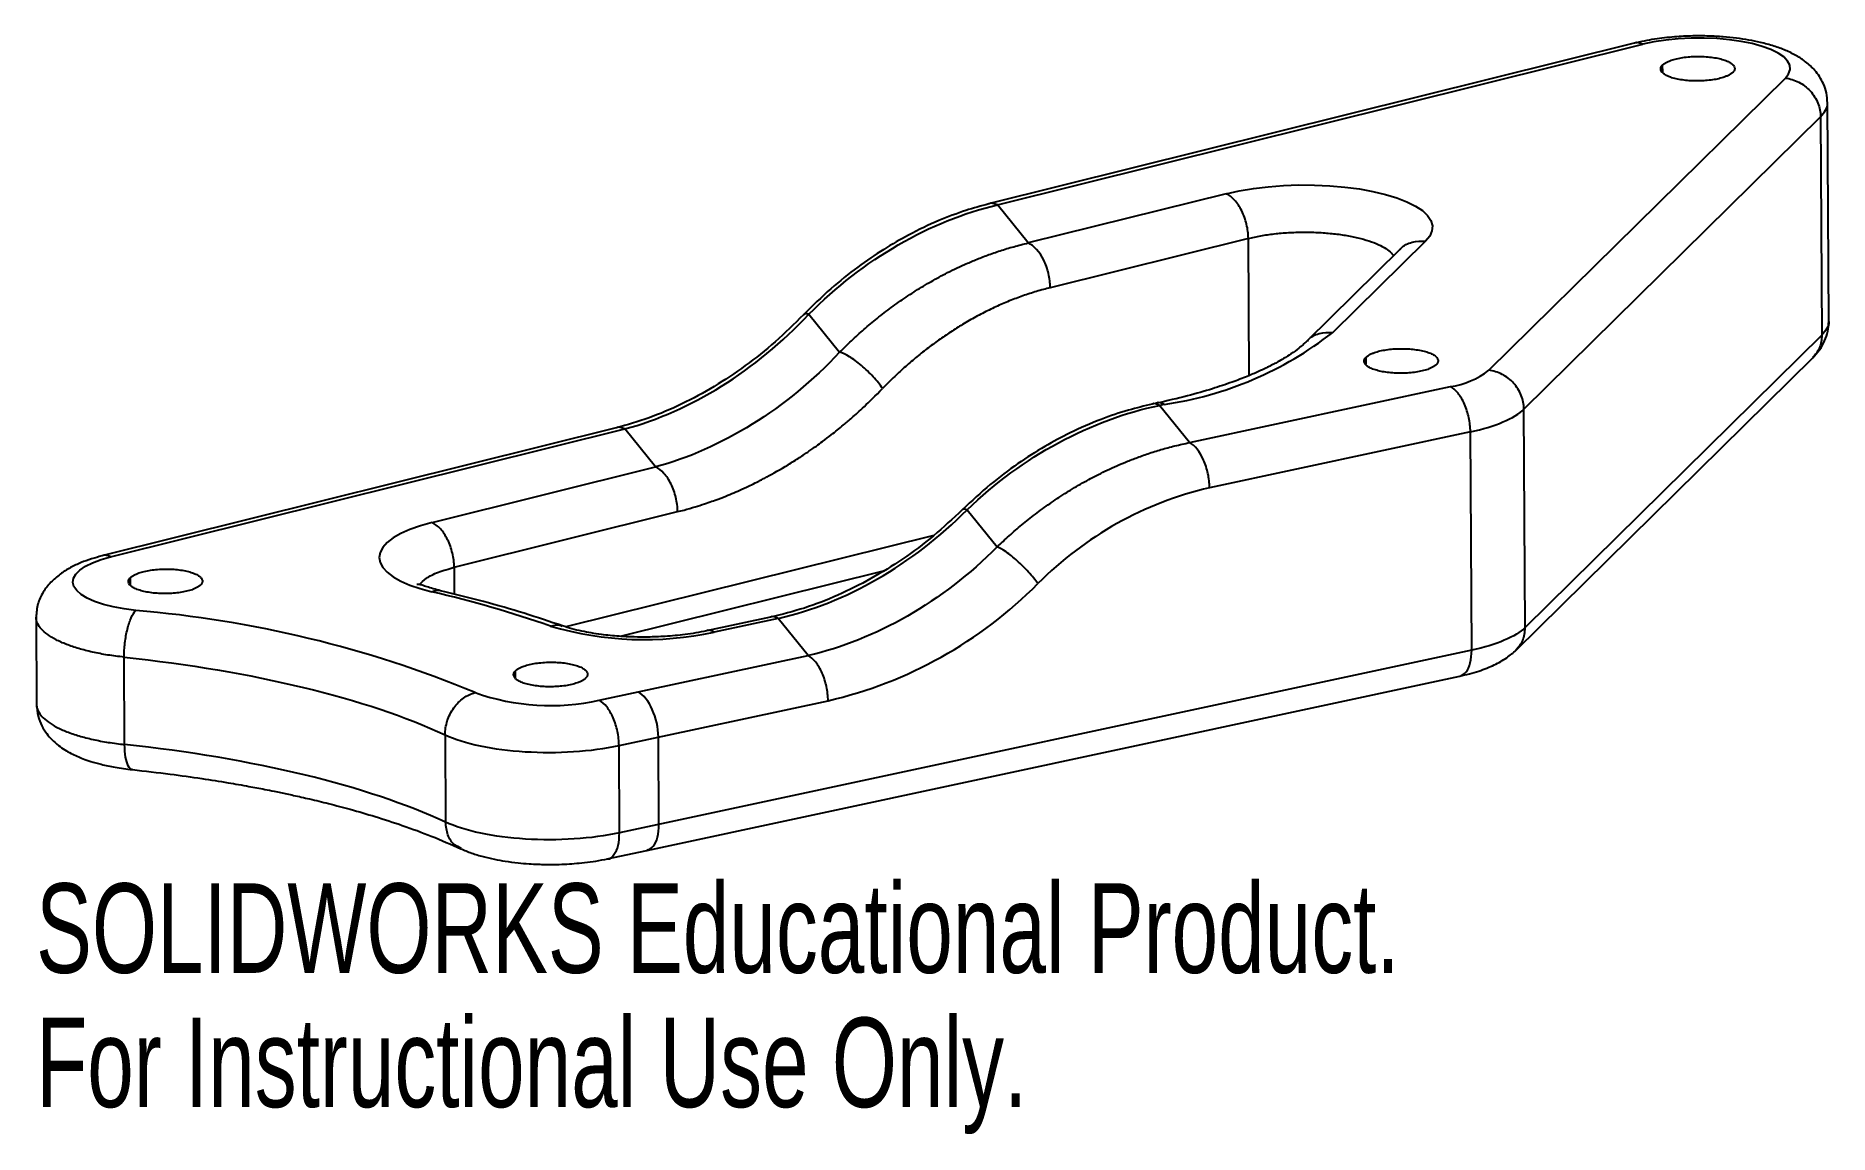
# Model space of a CAD drawing. Header units: metres. Extents: x 0.1642 to 0.2611, y -0.2647 to -0.2054.
import ezdxf

# ---------------------------------------------------------------- set-up
doc = ezdxf.new("R2010")
doc.units = ezdxf.units.M
doc.styles.add('SLDTEXTSTYLE0', font='TXT', dxfattribs={"width": 0.7})

msp = doc.modelspace()

# ---------------------------------------------------------------- linework, layer by layer
at = {"color": 7, "linetype": 'Continuous', "lineweight": 25}
for p, q in [((0.2505466933, -0.2057494541), (0.215666803, -0.2144268639)), ((0.2161384991, -0.2144807928), (0.2510183893, -0.2058033831)), ((0.2520865467, -0.2073047355), (0.2520842792, -0.2069208621)), ((0.2426880703, -0.2234123183), (0.2587148211, -0.2076297133)), ((0.261059405, -0.220762156), (0.2609897435, -0.2089689554)), ((0.2445936567, -0.2255017593), (0.2606204075, -0.2097191543)), ((0.2606204075, -0.2097191543), (0.260690069, -0.2215123549)), ((0.2285036706, -0.2138723626), (0.217801121, -0.21653494)), ((0.217801121, -0.21653494), (0.2161384991, -0.2144807928)), ((0.2296989486, -0.2162872778), (0.218996399, -0.2189498552)), ((0.2297426994, -0.2236939764), (0.2296989486, -0.2162872778)), ((0.2378865032, -0.2168911109), (0.2328595239, -0.221841511)), ((0.2392786751, -0.2164292249), (0.2342516958, -0.221379625)), ((0.2059538409, -0.2203831297), (0.2076164634, -0.2224372776)), ((0.260690069, -0.2215123549), (0.2446633182, -0.2372949599)), ((0.2360597959, -0.2230873405), (0.2360575284, -0.2227034671)), ((0.2441721954, -0.2385174571), (0.2601989462, -0.2227348521)), ((0.2265256889, -0.2273140268), (0.2406191648, -0.2242937546)), ((0.2247405671, -0.2251892585), (0.2244959811, -0.225241674)), ((0.2251485115, -0.2252579444), (0.2249039255, -0.2253103599)), ((0.2265256889, -0.2273140268), (0.2249039255, -0.2253103599)), ((0.2446633182, -0.2372949599), (0.2445936567, -0.2255017593)), ((0.1955327032, -0.2265221445), (0.1677528993, -0.2334331967)), ((0.1682245954, -0.2334871256), (0.1960043993, -0.2265760735)), ((0.1976670212, -0.2286302212), (0.1960043993, -0.2265760735)), ((0.241697189, -0.22673577), (0.2276037131, -0.2297560423)), ((0.2417668505, -0.2385289707), (0.241697189, -0.22673577)), ((0.185591806, -0.2316342894), (0.1976670212, -0.2286302212)), ((0.186787084, -0.2340492047), (0.1988622992, -0.2310451359)), ((0.2145033596, -0.2309459457), (0.2161251234, -0.2329496131)), ((0.2127075506, -0.2323249243), (0.1928239613, -0.2372715583)), ((0.186787084, -0.2340492047), (0.186795663, -0.2355015543)), ((0.1957688266, -0.2377773065), (0.209981111, -0.2342415782)), ((0.1692927528, -0.2349884781), (0.1692904853, -0.2346046047)), ((0.1641961938, -0.2367353934), (0.1642240584, -0.2414526675)), ((0.2038820863, -0.2367441744), (0.2004273841, -0.2374845269)), ((0.2042900307, -0.2368128603), (0.2008353285, -0.2375532129)), ((0.2059117941, -0.2388165272), (0.2042900307, -0.2368128603)), ((0.1689801911, -0.2436208845), (0.1689523266, -0.2389036103)), ((0.1946306709, -0.2412340399), (0.2059117941, -0.2388165272)), ((0.2417668505, -0.2385289707), (0.1957228172, -0.2483962488)), ((0.1901056582, -0.2400203276), (0.1901033907, -0.2396364542)), ((0.1971979366, -0.2493418883), (0.2411190624, -0.2399294652)), ((0.1956949526, -0.2436789747), (0.2069898183, -0.2412585426)), ((0.1862964144, -0.2430968182), (0.186324279, -0.2478140924)), ((0.1957228172, -0.2483962488), (0.1956949526, -0.2436789747)), ((0.1978507471, -0.2479403174), (0.1978228826, -0.2432230432)), ((0.1950618615, -0.2497956855), (0.1971965429, -0.2493382822))]:
    msp.add_line(p, q, dxfattribs=at)
at = {"color": 7, "linetype": 'Continuous', "lineweight": 25, "flags": 128}
for points in [[(0.2587148211, -0.2076297133), (0.2588924834, -0.2074035651), (0.2589731985, -0.2071718975), (0.2589553742, -0.2069392805), (0.2588393622, -0.2067103028), (0.258627451, -0.2064894813), (0.2583238208, -0.2062811719), (0.2579344611, -0.206089484), (0.2574670526, -0.2059181988), (0.2569308156, -0.2057706951), (0.2563363281, -0.2056498827), (0.2556953172, -0.2055581448), (0.2550204279, -0.205497291), (0.2543249731, -0.2054685217), (0.2536226717, -0.2054724045), (0.2529273776, -0.2055088628), (0.2522528065, -0.2055771774), (0.2516122652, -0.2056760006), (0.2510183893, -0.2058033831)], [(0.2285036706, -0.2138723626), (0.2292119223, -0.2137171254), (0.2299699816, -0.2135909415), (0.230766857, -0.2134956407), (0.2315909942, -0.2134326047), (0.2324304435, -0.2134027476), (0.2332730333, -0.2134065021), (0.2341065466, -0.213443814), (0.2349188977, -0.2135141421), (0.235698308, -0.2136164668), (0.2364334764, -0.2137493043), (0.2371137433, -0.2139107288), (0.2377292451, -0.2140983994), (0.2382710574, -0.2143095952), (0.2387313241, -0.2145412538), (0.2391033717, -0.2147900164), (0.2393818055, -0.2150522759), (0.2395625885, -0.2153242299), (0.2396430993, -0.2156019349), (0.2396221707, -0.2158813646), (0.239500106, -0.2161584672), (0.2392786751, -0.2164292249)], [(0.185591806, -0.2316342894), (0.1849612046, -0.2318108829), (0.1843959892, -0.2320103633), (0.1839038993, -0.2322299991), (0.1834916732, -0.2324667829), (0.1831649555, -0.2327174724), (0.1829282202, -0.2329786347), (0.1827847087, -0.2332466938), (0.1827363863, -0.2335179792), (0.1827839146, -0.2337887759), (0.1829266429, -0.2340553761), (0.1831626166, -0.234314129), (0.1834886047, -0.2345614916), (0.1839001432, -0.2347940767), (0.184391597, -0.2350086994), (0.1849562364, -0.2352024209), (0.1855863299, -0.2353725885)], [(0.1695822507, -0.2363853941), (0.1689534009, -0.2363018996), (0.1683659795, -0.2361906624), (0.1678308888, -0.236053747), (0.1673580598, -0.2358936945), (0.1669562678, -0.2357134754), (0.1666329699, -0.2355164344), (0.1663941663, -0.2353062285), (0.166244289, -0.2350867589), (0.1661861197, -0.234862099), (0.166220738, -0.2346364182), (0.1663475013, -0.2344139051), (0.1665640571, -0.2341986893), (0.1668663861, -0.2339947652), (0.1672488774, -0.2338059174), (0.1677044321, -0.2336356509), (0.1682245954, -0.2334871256)]]:
    msp.add_lwpolyline(points, dxfattribs=at)
at = {"color": 7, "linetype": 'Continuous', "lineweight": 25}
for centre, radius, start, end in [((0.2223177629, -0.2059909678), 0.0194738164178559, 278.3582295718, 307.7936459998), ((0.2399687011, -0.2198982036), 0.0044434188411942, 278.4176696455, 307.7342059213), ((0.2319266375, -0.2484034094), 0.0191418905808901, 103.0520316352, 135.2707784399), ((0.1702869446, -0.3003411112), 0.0667456374852195, 71.0187044567, 76.7488896319), ((0.2016750149, -0.2184113497), 0.0234572240558, 283.0954680277, 315.2273420175), ((0.1646346702, -0.296985445), 0.0608016836005722, 67.4847380632, 85.3325427586), ((0.197062515, -0.2199890331), 0.0179648137208838, 253.620916732, 282.1230131531), ((0.1920077329, -0.2291812925), 0.0123348499827755, 250.6337504302, 282.2773715466)]:
    msp.add_arc(centre, radius, start, end, dxfattribs=at)
for points, knots in [([(0.2609922520288059, -0.2089751312180519), (0.2609800179111245, -0.2087903306474545), (0.260956530352807, -0.2084355429715467), (0.260791760032179, -0.2079566111436229), (0.2605746444873666, -0.207554131487022), (0.2602575867819992, -0.2071371568791862), (0.2598492203443499, -0.2067614641156119), (0.2593144003927232, -0.2064089040086074), (0.258731397458124, -0.2061246843147728), (0.2580792535875138, -0.2058882447475039), (0.257226826371064, -0.2056560504176438), (0.2563011126634124, -0.2054931761559652), (0.2553489848216484, -0.2053964710583043), (0.2545553237398276, -0.2053536903555659), (0.2536695431679575, -0.2053492480374405), (0.2526772849582204, -0.2054000621740086), (0.2515900617821209, -0.2055214071384695), (0.2509105013112783, -0.2056701326035723), (0.2505522160794483, -0.2057485452541452)], [0, 0, 0, 0, 0.0497755612239956, 0.0955611534455625, 0.1372317223495571, 0.1748325864152492, 0.2385405872566412, 0.2920678275008605, 0.3526198018128434, 0.4114779684958727, 0.4758311386397521, 0.5800178454721758, 0.6348564472969536, 0.6916846953668192, 0.7550039890408603, 0.8273635977307207, 0.9089807661521886, 1, 1, 1, 1]), ([(0.2510183893238327, -0.2058033830825487), (0.2508563699546259, -0.2057366731542117), (0.2506870608996542, -0.2056669617673618), (0.2505546167453591, -0.2057519928953662), (0.2505489142962706, -0.2057556539529717)], [0, 0, 0, 0, 0.9569445014851503, 0.9999999999999999, 0.9999999999999999, 0.9999999999999999, 0.9999999999999999]), ([(0.2558731603251915, -0.207325919955608), (0.2558583191023612, -0.2073397045934732), (0.2558287606905079, -0.2073671586656837), (0.2557745308851461, -0.2074069644880274), (0.2557133438857325, -0.2074454490587987), (0.2556444957050039, -0.207482533627896), (0.2555681596358015, -0.2075182382607101), (0.2554297762835506, -0.2075749061400717), (0.2552060882531907, -0.207646080330545), (0.2548707310956547, -0.207716684701825), (0.2545018207157816, -0.2077651880578274), (0.2541124294261938, -0.20778831000227), (0.2537178633035272, -0.2077866041660836), (0.2533337766663131, -0.2077587011083601), (0.2529736134862253, -0.2077070518447515), (0.2526533125946858, -0.2076323700743684), (0.2523823873613847, -0.2075386428583879), (0.2521746351275274, -0.2074285473598353), (0.2520342091006359, -0.2073070318732789), (0.2519811822984979, -0.2071996623585599), (0.2519764002113634, -0.2071128581788266), (0.2519926320473562, -0.207047864735578), (0.2520265347566822, -0.2069834166103785), (0.2520650220664483, -0.2069417233838185), (0.2520842792322713, -0.2069208621341641)], [0, 0, 0, 0, 0.0209946060715926, 0.0418137521456207, 0.0625470941254858, 0.0832854007898707, 0.1041193760276716, 0.1251384852467203, 0.1875741483959182, 0.2500987268235127, 0.3125343899703548, 0.3750589684000719, 0.4374946315451848, 0.5000192099768852, 0.5624548731288094, 0.6249794515537789, 0.6874151147074419, 0.7499396931304019, 0.8123753562825138, 0.8748999347071661, 0.9061309202551767, 0.9374498602288004, 0.9687029719369933, 1, 1, 1, 1]), ([(0.2520842792322805, -0.2069208621341652), (0.2520991204551119, -0.2069070774962987), (0.2521286788669671, -0.2068796234240866), (0.2521829086723306, -0.2068398176017406), (0.2522440956717449, -0.2068013330309688), (0.2523129438524728, -0.2067642484618721), (0.2523892799216728, -0.2067285438290599), (0.2525276632739302, -0.2066718759496995), (0.2527513513042897, -0.2066007017592282), (0.2530867084618225, -0.2065300973879471), (0.2534556188416905, -0.2064815940319457), (0.2538450101312783, -0.2064584720875032), (0.2542395762539451, -0.2064601779236895), (0.2546236628911594, -0.206488080981413), (0.254983826071247, -0.2065397302450217), (0.255304126962787, -0.206614412015405), (0.2555750521960878, -0.2067081392313853), (0.2557828044299454, -0.2068182347299382), (0.255923230456837, -0.2069397502164946), (0.2559762572589744, -0.2070471197312136), (0.255981039346108, -0.2071339239109466), (0.2559648075101159, -0.207198917354195), (0.2559309048007902, -0.2072633654793944), (0.2558924174910239, -0.2073050587059544), (0.2558731603252008, -0.207325919955609)], [0, 0, 0, 0, 0.0209946060733074, 0.0418137521483562, 0.0625470941285516, 0.0832854007926078, 0.1041193760294255, 0.125138485246866, 0.1875741483989979, 0.2500987268235445, 0.3125343899703832, 0.3750589684000979, 0.4374946315452733, 0.5000192099768995, 0.5624548731290152, 0.6249794515537933, 0.6874151147077312, 0.7499396931304093, 0.8123753562831503, 0.8748999347071772, 0.906130920255383, 0.9374498602288007, 0.9687029719367296, 1, 1, 1, 1]), ([(0.2606204075335489, -0.2097191542719422), (0.2607191054333559, -0.2096010395083857), (0.2609165012329701, -0.2093648099812725), (0.2610149216801924, -0.2091111988889406), (0.2609864997680655, -0.2089822997670623), (0.2609849231377447, -0.2089751494295699)], [0, 0, 0, 0, 0.4857362911999026, 0.9714725823999808, 1, 1, 1, 1]), ([(0.2296989485822655, -0.2162872778130135), (0.2296974895949842, -0.2160402816045254), (0.2296652113905721, -0.2157796400688671), (0.2295438817253663, -0.2152703519062433), (0.2294548780026151, -0.2150219056624223), (0.2292336079884457, -0.2145748562602341), (0.2291014287573294, -0.2143764289967172), (0.2288139047480495, -0.2140596775739639), (0.2286586730983062, -0.2139414780428863), (0.2285036705581212, -0.2138723625876147)], [0, 0, 0, 0, 0.25, 0.25, 0.5, 0.5, 0.75, 0.75, 1, 1, 1, 1]), ([(0.215671360325786, -0.2144264278616596), (0.2152573094441652, -0.2145389585521923), (0.214355006131412, -0.2147841864199768), (0.2129053481780135, -0.2153341497841884), (0.2114249726942276, -0.2160362914542089), (0.2099592589153217, -0.2168838169824669), (0.2085493610102815, -0.2178468957286084), (0.2070838165966319, -0.2190106628313198), (0.2061438297269978, -0.2199360280966966), (0.2056581298009295, -0.2204141729043517)], [0, 0, 0, 0, 0.1158446660475415, 0.2524497122921756, 0.4095995401103684, 0.5407573277421559, 0.6830584582546245, 0.8362333683942096, 1, 1, 1, 1]), ([(0.216138499061496, -0.2144807928223241), (0.2159763700047418, -0.2144136224792642), (0.215808581818583, -0.2143441075492984), (0.2156773026664257, -0.2144278413642712), (0.2156728749070753, -0.2144306655231427)], [0, 0, 0, 0, 0.9662721820045962, 1, 1, 1, 1]), ([(0.2296989485826241, -0.2162872778133324), (0.2299185306788754, -0.2162376112267479), (0.2303576948713778, -0.216138278053579), (0.2310937053520691, -0.2160347834898668), (0.231863495182362, -0.2159681816201688), (0.2326545747136067, -0.2159431352100996), (0.2334453887703818, -0.2159594658958273), (0.234216686334546, -0.2160169806391964), (0.234949047527188, -0.2161141885260623), (0.2356243514378275, -0.216248668070052), (0.2362252501748283, -0.2164170953601751), (0.2367385323813892, -0.2166151261896872), (0.2371447097703514, -0.2168383402399731), (0.2374177190106357, -0.217047874395873), (0.2375027130874449, -0.2171852982715865), (0.2375349068266673, -0.2172373511743741)], [0, 0, 0, 0, 0.0793038642646022, 0.158607728529237, 0.2379115927938728, 0.3172154570585043, 0.396519321323137, 0.4758231855877709, 0.555127049852404, 0.6344309141170366, 0.7137347783816718, 0.7930386426463046, 0.8723425069109353, 0.951646371175569, 1, 1, 1, 1]), ([(0.2076164628459561, -0.222437276906226), (0.2077206918294913, -0.222333052213281), (0.2079309097784258, -0.2221228429179763), (0.2082547153121436, -0.2218136485496968), (0.2085881284678081, -0.2215061285499411), (0.2089316402519483, -0.2212013963886591), (0.2092851710398555, -0.2208997808184741), (0.2096487754541939, -0.2206018432938583), (0.2100224475703544, -0.2203080982610766), (0.2104061729873556, -0.2200190894613495), (0.210799913602609, -0.21973536860654), (0.2112036090643459, -0.2194575001917293), (0.2116171804277339, -0.2191860612454211), (0.2120405073334847, -0.2189216340568587), (0.2124610177490699, -0.2186722419572502), (0.2128903074486881, -0.218430365660914), (0.2133406414805506, -0.2181899773221407), (0.2138376384597223, -0.2179408469958738), (0.2143818790807706, -0.2176871217105806), (0.2149737781337169, -0.2174334289921551), (0.2156134990988746, -0.217184598145438), (0.2163008892519054, -0.2169467892186495), (0.2170354317215092, -0.2167228343422739), (0.2175409094814403, -0.2165987939291706), (0.2178011210205703, -0.2165349399886683)], [0, 0, 0, 0, 0.0349178750265383, 0.0704253636586658, 0.1065230093108287, 0.1432113291150753, 0.1804908155636357, 0.218361938026658, 0.2568251441562686, 0.295880861186757, 0.3355294971400004, 0.375771441944131, 0.4166070684727379, 0.4580367335112513, 0.5000607786564413, 0.5390419875013491, 0.5821648080044064, 0.6294294458187032, 0.6808360358932384, 0.736384661794244, 0.7960753683241332, 0.8599081700467947, 0.9278830572157438, 1, 1, 1, 1]), ([(0.2189963990517881, -0.2189498552126199), (0.2189949400644319, -0.2187028590036383), (0.2189624842183611, -0.2184423704390058), (0.2188413188528486, -0.2179332692950949), (0.2187521229286479, -0.2176847005874059), (0.2184204384262968, -0.2170140465692064), (0.218111126107374, -0.2166731708986276), (0.2178011210267407, -0.2165349399877375)], [0, 0, 0, 0, 0.2499999999999888, 0.2499999999999888, 0.4999999999999776, 0.4999999999999776, 1, 1, 1, 1]), ([(0.2378983057269295, -0.2169001918062715), (0.2379126412501837, -0.2168793784537212), (0.2380594086079789, -0.2166662909572633), (0.2385490894352289, -0.2164458388285098), (0.2390354798837243, -0.2164347628905883), (0.239278675107972, -0.2164292249216276)], [0, 0, 0, 0, 0.0513451458592469, 0.5256725729296496, 1, 1, 1, 1]), ([(0.2189963990439743, -0.2189498552136153), (0.2188724410819468, -0.2189812369163739), (0.2186248697640571, -0.2190439130799901), (0.2182541969925687, -0.2191500929773275), (0.21788477579925, -0.2192650042448442), (0.2175166095916389, -0.2193895243872339), (0.2171496978275809, -0.2195234189956274), (0.2167840410244009, -0.2196667506594566), (0.2164196394204884, -0.2198195025235864), (0.2160564933152687, -0.219981678961908), (0.2156946030268058, -0.2201532785782246), (0.2153339687035048, -0.220334301666483), (0.2149745911037567, -0.2205247473621824), (0.2146164686409401, -0.2207246175977341), (0.2141583901554126, -0.2209932652261025), (0.2136047111205557, -0.2213406081482314), (0.2129615117011201, -0.2217795994309597), (0.2123307668516488, -0.2222463202935794), (0.2117123870595176, -0.2227406102633054), (0.2111067597334372, -0.2232630414296176), (0.2105124554724401, -0.2238114508148542), (0.2101284729464114, -0.2241986838242339), (0.2099360541409528, -0.2243927314905942)], [0, 0, 0, 0, 0.0386748378454389, 0.0772421586959792, 0.1157214328239075, 0.1541322643931771, 0.1924943624963859, 0.230827511395545, 0.269151540186581, 0.3074862921178705, 0.3458515937992081, 0.3842672245394484, 0.4227528860492827, 0.4613281727382427, 0.50001254282523, 0.571747568283401, 0.6431691755530655, 0.7144031748154663, 0.7855763711416666, 0.8568158942878906, 0.9282485198825777, 1, 1, 1, 1]), ([(0.2056581265558143, -0.2204141741083614), (0.2051555219512881, -0.220910058200564), (0.2041474227402812, -0.2219046777436366), (0.2025237329431702, -0.2231884161630796), (0.2008371269419142, -0.2243142947998899), (0.1990970239033831, -0.2252524689586444), (0.1973241053963913, -0.2260159858391011), (0.1961325601538345, -0.2263532043969227), (0.19553670196429, -0.2265218378924611)], [0, 0, 0, 0, 0.1649717595949105, 0.3308921151703295, 0.4976038401313019, 0.6648649430464113, 0.8324084045178345, 1, 1, 1, 1]), ([(0.2059538407968798, -0.2203831298357453), (0.2058470306998265, -0.2203629843223076), (0.2057147638499587, -0.2203380373961752), (0.2056807347041451, -0.2204134754682811), (0.2056741852811088, -0.2204279946645597)], [0, 0, 0, 0, 0.8075348975199755, 1, 1, 1, 1]), ([(0.2601991471907211, -0.2227346408652506), (0.2603271423967294, -0.2225947486223384), (0.2605858814548936, -0.2223119600062298), (0.2608521900799851, -0.2218252988066279), (0.2610295163554324, -0.2213063857041142), (0.2610510910657914, -0.2209480720400602), (0.2610619135445555, -0.2207683318741155)], [0, 0, 0, 0, 0.2438698219633468, 0.4929766513707734, 0.74566289270309, 0.9999999999999999, 0.9999999999999999, 0.9999999999999999, 0.9999999999999999]), ([(0.2610533252484731, -0.2207623275022128), (0.2610553712732991, -0.2207714844113446), (0.2610846193765459, -0.2209023832256188), (0.2609864685745003, -0.2211580047408714), (0.2607888688910399, -0.2213942381989784), (0.2606900690493098, -0.2215123549280318)], [0, 0, 0, 0, 0.0362447872727665, 0.5181223936363484, 1, 1, 1, 1]), ([(0.2328593229778178, -0.2218417221935892), (0.232723561114542, -0.2219663477610942), (0.2324744881008637, -0.2221949897738862), (0.2320390407786946, -0.2225066571124845), (0.2316477934073755, -0.2227546651424986), (0.2313271162461987, -0.2229392045939073), (0.2310927994642405, -0.2230659454574814), (0.2308903532112338, -0.2231711543848126), (0.2306222806933914, -0.2233049604984555), (0.2302069076736723, -0.2234995584614824), (0.2295977744282092, -0.2237604195278712), (0.2287771357261432, -0.2240748162016111), (0.2277084891795614, -0.2244317756734918), (0.2263630649792495, -0.2248207137965602), (0.2253051678253498, -0.2250613003219458), (0.2247403887804861, -0.2251897421345676)], [0, 0, 0, 0, 0.104912356986756, 0.1924755324967939, 0.2624555707639616, 0.3146548598597484, 0.3489200262342718, 0.3705768015115439, 0.4027521877530731, 0.4569509409809922, 0.5291598984394811, 0.6194626652328685, 0.7279595349343536, 0.854765887725756, 1, 1, 1, 1]), ([(0.234251695823823, -0.221379625000413), (0.2340085341397539, -0.2213851924346746), (0.2335222107716157, -0.2213963273031978), (0.2330331929269583, -0.2216160121647535), (0.2328868751614377, -0.2218281449291259), (0.23287310662119, -0.2218481066780887)], [0, 0, 0, 0, 0.4753134277232838, 0.950626855446584, 1, 1, 1, 1]), ([(0.2606900690493014, -0.2215123549281647), (0.2606669548355744, -0.2217601075752215), (0.2606232284828572, -0.2222287940622384), (0.2603268523107914, -0.222566554489661), (0.2601871437260956, -0.2227257711734871)], [0, 0, 0, 0, 0.5286106041456997, 1, 1, 1, 1]), ([(0.2099360529169111, -0.2243927313903525), (0.2098679904461494, -0.2242916909393652), (0.2097916219161943, -0.2241882982832422), (0.2096215103550605, -0.2239758815474063), (0.2095284516294352, -0.2238676902340891), (0.209232735683059, -0.2235462412399042), (0.2090122445784174, -0.2233352217339906), (0.2085692679473983, -0.2229616083437795), (0.2083472506003435, -0.2228003344786715), (0.2079427786637698, -0.2225556139872982), (0.2077610630920189, -0.2224721516706815), (0.2076164636710299, -0.2224372785123552)], [0, 0, 0, 0, 0.1249999999999804, 0.1249999999999804, 0.2499999999999609, 0.2499999999999609, 0.4999999999999739, 0.4999999999999739, 0.7499999999999869, 0.7499999999999869, 1, 1, 1, 1]), ([(0.2398464094305517, -0.2231085250563209), (0.2398315681990204, -0.2231223096913547), (0.2398020097698074, -0.223149763757954), (0.2397477799417635, -0.223189569571393), (0.2396865929222678, -0.2232280541330385), (0.2396177447242777, -0.2232651386927477), (0.2395414086405807, -0.2233008433159228), (0.2394030252686865, -0.2233575111790637), (0.2391793372229656, -0.2234286853465618), (0.2388439800690717, -0.2234992896903797), (0.2384750697114329, -0.2235477930221025), (0.2380856784598203, -0.2235709149473745), (0.2376911123850753, -0.2235692090974492), (0.2373070258007041, -0.2235413060326049), (0.2369468626730451, -0.2234896567678322), (0.2366265618276201, -0.2234149750024787), (0.2363556366305429, -0.2233212477962715), (0.2361478844177786, -0.223211152311496), (0.2360074583958737, -0.2230896368408458), (0.2359544315816857, -0.222982267339956), (0.2359496494761008, -0.2228954631706177), (0.2359658812936239, -0.2228304697346352), (0.23599978398053, -0.2227660216160462), (0.2360382712720338, -0.2227243283930491), (0.2360575284287196, -0.2227034671451767)], [0, 0, 0, 0, 0.0209946060290527, 0.0418137521038753, 0.0625470941066786, 0.0832854007945098, 0.1041193760345682, 0.1251384852136425, 0.1875741483593637, 0.2500987267993389, 0.3125343899474411, 0.375058968385249, 0.4374946315386743, 0.5000192099710555, 0.5624548731250621, 0.62497945155677, 0.6874151147108559, 0.7499396931425707, 0.8123753562956474, 0.8748999347282356, 0.9061309202669402, 0.9374498602393778, 0.9687029719414597, 1, 1, 1, 1]), ([(0.2360575284287142, -0.2227034671451761), (0.2360723696533069, -0.2226896825071367), (0.2361019280686646, -0.2226622284345849), (0.2361561578795995, -0.2226224226119112), (0.2362173448847666, -0.2225839380409631), (0.2362861930714527, -0.2225468534718542), (0.2363625291468116, -0.2225111488391902), (0.2365009125094865, -0.2224544809603693), (0.2367246005547783, -0.2223833067714586), (0.2370599577308212, -0.2223127024039953), (0.2374288681272439, -0.2222641990534354), (0.2378182594300255, -0.222241077116098), (0.2382128255614815, -0.2222427829606732), (0.2385969122017461, -0.2222706860278762), (0.2389570753786802, -0.2223223353015343), (0.2392773762599183, -0.2223970170821189), (0.239548301476056, -0.2224907443078983), (0.2397560536855172, -0.2226008398152993), (0.2398964796818814, -0.2227223553092464), (0.2399495064537921, -0.2228297248284313), (0.2399542885147661, -0.2229165290105376), (0.23993805665826, -0.2229815224548949), (0.2399041539277818, -0.2230459705805691), (0.2398656666035883, -0.2230876638068205), (0.2398464094305467, -0.2231085250563204)], [0, 0, 0, 0, 0.0209946060790925, 0.0418137521522762, 0.0625470941272537, 0.0832854007870808, 0.1041193760250885, 0.1251384852533692, 0.1875741484002191, 0.2500987268283941, 0.3125343899761316, 0.3750589684031794, 0.4374946315537108, 0.500019209978272, 0.5624548731306271, 0.624979451553035, 0.6874151147032298, 0.749939693127955, 0.8123753562783723, 0.8748999347028159, 0.90613092025085, 0.9374498602265977, 0.9687029719360298, 1, 1, 1, 1]), ([(0.1988622992027795, -0.2310451358710295), (0.1993427120319954, -0.2309256189742755), (0.1997376350560707, -0.2308099011011098), (0.200399671544897, -0.23059838226623), (0.2006668531855302, -0.2305037190105545), (0.2013408473681208, -0.2302589601420109), (0.2016197622049323, -0.2301413227687814), (0.2021743012412495, -0.2299075257328464), (0.2025194570247076, -0.2297609342637703), (0.2031131025976064, -0.2294635221584307), (0.2033098598370761, -0.2293629957601392), (0.2033779937723582, -0.2293279902910337), (0.2035244977888787, -0.2292515223043491), (0.2039157272833982, -0.2290444309578636), (0.2044130691707702, -0.2287641780051128), (0.2049353493780604, -0.2284460207036834), (0.2050426078515185, -0.2283794171518045), (0.2052507309565064, -0.2282480469631953), (0.2055469685747295, -0.2280582568576617), (0.2061345110026994, -0.2276644837887904), (0.2064876430940452, -0.2274049623848402), (0.2070659641460768, -0.2269735907197503), (0.2072824753688079, -0.2268045890385773), (0.2076011590295259, -0.2265447543608569), (0.2077062793904281, -0.2264570873889554), (0.2079559194535309, -0.2262492029320325), (0.2082450124260121, -0.2260083249769836), (0.2086804386924548, -0.2256168474288288), (0.2092227453434803, -0.2251077637856942), (0.2095476420953418, -0.2247950974456974), (0.2099360541410505, -0.2243927314904865)], [0, 0, 0, 0, 0.0624999999999963, 0.0624999999999963, 0.1249999999999926, 0.1249999999999926, 0.249999999999986, 0.249999999999986, 0.3749999999999795, 0.4062499999999722, 0.4062499999999722, 0.4218749999999671, 0.4218749999999671, 0.437499999999962, 0.4999999999999396, 0.4999999999999396, 0.5156249999999338, 0.5156249999999338, 0.531249999999928, 0.5624999999999275, 0.624999999999937, 0.624999999999937, 0.7499999999999502, 0.7499999999999502, 0.8124999999999626, 0.8124999999999626, 0.8749999999999751, 0.9374999999999876, 0.9374999999999876, 1, 1, 1, 1]), ([(0.2416971889852367, -0.2267357700093094), (0.24169572999793, -0.2264887738008345), (0.2416665035973228, -0.2262274269190343), (0.2415569211599542, -0.2257154236861003), (0.2414766082392028, -0.2254649687863755), (0.2412770442718051, -0.2250129025883693), (0.2411578717450583, -0.2248114691588329), (0.2408987080526231, -0.2244881629764264), (0.2407588188567809, -0.2243664174307339), (0.2406191648094734, -0.2242937545650833)], [0, 0, 0, 0, 0.25, 0.25, 0.5, 0.5, 0.75, 0.75, 1, 1, 1, 1]), ([(0.2244949279055917, -0.2252426226189173), (0.2240719365933692, -0.2253429012998527), (0.2231499509983217, -0.2255614767094209), (0.2216672393613174, -0.2260688647764307), (0.2201521987646132, -0.2267278317984155), (0.2186512858347303, -0.2275329862631414), (0.2172065619197821, -0.2284558739467974), (0.2157038659978326, -0.2295787691734755), (0.2147410940334286, -0.2304770238012535), (0.2142431592375391, -0.2309415909586658)], [0, 0, 0, 0, 0.1155169226240211, 0.2517898963076753, 0.408673119180838, 0.5397385996606373, 0.6821074925575937, 0.8355895823097341, 1, 1, 1, 1]), ([(0.2249039255239685, -0.2253103599017619), (0.2247575546984867, -0.2252380815990134), (0.2246103624558177, -0.225165397678274), (0.2244952110739152, -0.2252424186269099), (0.2244945684631191, -0.2252428484480054)], [0, 0, 0, 0, 0.9944194261024659, 1, 1, 1, 1]), ([(0.2251485114817817, -0.2252579444259568), (0.2250021038730912, -0.2251854942711949), (0.2248553856050726, -0.2251128903859226), (0.2247405969989957, -0.2251894718129109), (0.2247403539471131, -0.2251896339654157)], [0, 0, 0, 0, 0.9978826131715383, 0.9999999999999999, 0.9999999999999999, 0.9999999999999999, 0.9999999999999999]), ([(0.1960043992861325, -0.2265760734622558), (0.1958423799160479, -0.2265093635337795), (0.1956730708605366, -0.2264396521469395), (0.1955406267058636, -0.2265246832752956), (0.1955349242570415, -0.2265283443327347)], [0, 0, 0, 0, 0.956944503620621, 1, 1, 1, 1]), ([(0.2161251230143824, -0.2329496125954345), (0.2162310434181582, -0.2328486503459193), (0.2164446933412485, -0.232645001416393), (0.2167739390160609, -0.2323456040233173), (0.2171131105895394, -0.2320479254980783), (0.217462724402391, -0.231753080483393), (0.2178227056326993, -0.231461409032856), (0.2181931191232721, -0.2311734821356492), (0.2185739673318882, -0.2308898252189649), (0.2189652443591557, -0.2306109936061711), (0.2193669200033798, -0.2303375514199884), (0.2197789417214827, -0.2300700763849887), (0.2202012365753757, -0.2298091594193493), (0.2206336944673355, -0.2295553980316019), (0.2210639269263743, -0.2293162574504125), (0.2215036830495636, -0.2290846719488293), (0.2219653359908982, -0.2288550510323387), (0.2224744055278877, -0.2286181139982709), (0.2230314708803458, -0.2283779981169258), (0.2236369388338325, -0.2281393164706853), (0.2242909656375199, -0.2279068788101277), (0.2249933939110473, -0.2276868235591886), (0.2257436919627921, -0.2274819489789497), (0.2262599750738063, -0.2273710848946084), (0.2265256889225819, -0.2273140268155953)], [0, 0, 0, 0, 0.034882855146267, 0.0703615078256598, 0.1064363297432794, 0.1431076744087402, 0.180375878289682, 0.2182412618759386, 0.2567041306625472, 0.2957647760588123, 0.3354234762299134, 0.3756804968770326, 0.4165360919611466, 0.457990504375376, 0.5000439665700889, 0.5391898561589634, 0.5824368018798175, 0.6297849224979309, 0.6812342869237415, 0.7367849271468053, 0.7964368467241559, 0.8601900265384029, 0.9280444288159421, 1, 1, 1, 1]), ([(0.2276037131013429, -0.2297560422585515), (0.2276022541139904, -0.2295090460503976), (0.2275728678802056, -0.2292478478442034), (0.2274634336689971, -0.2287360350107061), (0.2273829475946112, -0.2284854530996862), (0.227083800206929, -0.227807278906622), (0.2268049970195532, -0.2274593525460224), (0.2265256889252798, -0.2273140268148773)], [0, 0, 0, 0, 0.2499999999999887, 0.2499999999999887, 0.4999999999999775, 0.4999999999999775, 1, 1, 1, 1]), ([(0.1988622992022021, -0.2310451358711794), (0.1988608402148126, -0.230798139662705), (0.1988285620103116, -0.230537498127109), (0.1987072323449793, -0.2300282099646737), (0.1986182286221909, -0.2297797637209783), (0.1983969586079983, -0.2293327143190635), (0.1982647793768963, -0.2291342870556932), (0.1979772553676857, -0.2288175356332136), (0.1978220237179969, -0.2286993361022628), (0.1976670211778765, -0.2286302206470925)], [0, 0, 0, 0, 0.25, 0.25, 0.5, 0.5, 0.75, 0.75, 1, 1, 1, 1]), ([(0.2142431103951206, -0.230941628940601), (0.2137295551372239, -0.2314216141448029), (0.2127006342331533, -0.232383276600116), (0.2110392872763013, -0.233618161434421), (0.2093129060365858, -0.2346935238218052), (0.2075306326818926, -0.2355802075373491), (0.2057137015792339, -0.2362916180906719), (0.2044915703688377, -0.2365940282527085), (0.2038805346192264, -0.2367452259461136)], [0, 0, 0, 0, 0.1656495853495853, 0.3318831196760761, 0.4986085130168396, 0.6656557282608606, 0.8328360318658847, 1, 1, 1, 1]), ([(0.2145033595578828, -0.2309459457618973), (0.2144022667404608, -0.2309145813390863), (0.214282304263707, -0.2308773625342466), (0.214260391638904, -0.2309438266484417), (0.2142569448630763, -0.2309542812107898)], [0, 0, 0, 0, 0.8427036533223617, 1, 1, 1, 1]), ([(0.1677584221249171, -0.2334322877964186), (0.1673736818520076, -0.2335417221557247), (0.1667739649994375, -0.2337123038030001), (0.166035553397602, -0.2340659460758138), (0.165478620028116, -0.2344158498713662), (0.1649703206164492, -0.2348576054296697), (0.1645528794285585, -0.2353965177038579), (0.1642545488052861, -0.2360291135615664), (0.1642164927833153, -0.2364952071612333), (0.1641969700683365, -0.236734312880342)], [0, 0, 0, 0, 0.1995924119277309, 0.3111162035961982, 0.4312144666308536, 0.5602731411816818, 0.698397777499445, 0.8452782523783018, 1, 1, 1, 1]), ([(0.1682245953693373, -0.2334871256246021), (0.1680624398332398, -0.2334198441280711), (0.1678950144291009, -0.2333503760604438), (0.1677640131723905, -0.2334338004208896), (0.1677598897877722, -0.2334364262790935)], [0, 0, 0, 0, 0.9685240834951521, 0.9999999999999999, 0.9999999999999999, 0.9999999999999999, 0.9999999999999999]), ([(0.2183274599839803, -0.234932167494003), (0.2182565355153535, -0.2348329997242701), (0.218178624794944, -0.2347313352454268), (0.2180081045818314, -0.2345221401676896), (0.2179161479858907, -0.2344153946459438), (0.2176273123544106, -0.23409726777532), (0.2174163363434676, -0.2338871352245645), (0.2169983124695578, -0.2335106931275216), (0.2167917683013098, -0.2333455496933631), (0.2164195757318518, -0.2330880244288791), (0.2162545356069142, -0.2329956978996948), (0.2161251236595933, -0.2329496138172699)], [0, 0, 0, 0, 0.1249999999999922, 0.1249999999999922, 0.2499999999999845, 0.2499999999999845, 0.4999999999999897, 0.4999999999999897, 0.7499999999999949, 0.7499999999999949, 1, 1, 1, 1]), ([(0.16929048527774, -0.2346046046755181), (0.1693053271902637, -0.234590820335605), (0.1693348869793615, -0.2345633668534455), (0.1693891184866635, -0.2345235619466341), (0.1694503069125785, -0.2344850782981621), (0.1695191562202034, -0.2344479946610819), (0.1695954931225495, -0.2344122909691977), (0.1697338773992821, -0.2343556246449313), (0.1699575654868931, -0.2342844525790251), (0.1702929204670676, -0.2342138505564657), (0.1706618270179487, -0.2341653490742276), (0.1710512132457824, -0.2341422283328406), (0.1714457737541474, -0.2341439347077019), (0.1718298548516062, -0.2341718375411698), (0.1721900131429976, -0.2342234859339088), (0.1725103104727062, -0.2342981662038753), (0.1727812337992095, -0.2343918914889519), (0.1729889863360922, -0.2345019847526151), (0.1731294148658485, -0.2346234979366857), (0.1731824458297633, -0.2347308656415421), (0.1731872323143423, -0.2348176685577991), (0.1731710043235396, -0.2348826611715788), (0.1731371059138001, -0.2349471085949163), (0.1730986218309779, -0.2349888014984725), (0.1730793662795731, -0.2350096625867137)], [0, 0, 0, 0, 0.0209946009877696, 0.0418137471435664, 0.0625470918539195, 0.0832854013150189, 0.104119376834143, 0.1251384813051566, 0.1875741443959208, 0.2500987239579193, 0.3125343870448548, 0.3750589666102725, 0.4374946296968527, 0.5000192092631497, 0.5624548723573246, 0.6249794519158295, 0.6874151150070014, 0.749939694568285, 0.8123753576539761, 0.8748999372208558, 0.9061309215305936, 0.9374498614871818, 0.9687029722631769, 1, 1, 1, 1]), ([(0.1849149467181907, -0.2349818084739189), (0.1850238090813803, -0.2348671548965038), (0.1852504377663307, -0.2346284701140582), (0.1858941706734213, -0.2343052347652597), (0.1864894462479273, -0.234134548029048), (0.1867870840351802, -0.2340492046609423)], [0, 0, 0, 0, 0.3160973912750054, 0.6580486956375349, 1, 1, 1, 1]), ([(0.173079366279567, -0.235009662586713), (0.1730645243601376, -0.2350234469236328), (0.1730349645572494, -0.2350509003998647), (0.1729807330329182, -0.2350907052974812), (0.1729195445927406, -0.2351291889366921), (0.1728506952738625, -0.2351662725644158), (0.1727743583632133, -0.2352019762468559), (0.1726359740773148, -0.2352586425555138), (0.1724122859892734, -0.2353298146001056), (0.1720769310311484, -0.2354004165991267), (0.1717080245188674, -0.2354489180626191), (0.1713186383419615, -0.2354720387919919), (0.1709240778900506, -0.235470332411803), (0.1705399968482353, -0.2354424295806854), (0.1701798386059036, -0.2353907811967902), (0.1698595413118501, -0.2353161009419903), (0.1695886180043164, -0.2352223756763962), (0.1693808654641454, -0.2351122824352576), (0.1692404369089482, -0.2349907692743756), (0.1691874059029553, -0.2348834015877311), (0.1691826193739702, -0.2347965986841828), (0.1691988473259639, -0.2347316060787409), (0.1692327456923278, -0.2346671586624558), (0.1692712297426094, -0.2346254657621395), (0.1692904852777341, -0.2346046046755174)], [0, 0, 0, 0, 0.0209946009361544, 0.0418137470924571, 0.0625470918301801, 0.0832854013194849, 0.1041193768417367, 0.1251384812654728, 0.1875741443492531, 0.2500987239288625, 0.3125343870161769, 0.3750589665924835, 0.4374946296844178, 0.5000192092559322, 0.5624548723488718, 0.6249794519194013, 0.6874151150082128, 0.7499396945826488, 0.8123753576684288, 0.8748999372461458, 0.9061309215457568, 0.9374498614998545, 0.968702972266975, 1, 1, 1, 1]), ([(0.1860559585623927, -0.2353132189068502), (0.1859185709070522, -0.2352782319828916), (0.1856361486404694, -0.2352063107732262), (0.1853050191395844, -0.2351019412354557), (0.1850440424314727, -0.2350162096313488), (0.1848481812786623, -0.2349547197520296), (0.1847988796128789, -0.2349760849761135), (0.1847717357579445, -0.2349878479568152)], [0, 0, 0, 0, 0.1747897997878344, 0.3593083476770522, 0.5525547943532586, 0.7536515742382525, 1, 1, 1, 1]), ([(0.1855863298609649, -0.2353725885185884), (0.1857489519159931, -0.2353039294558439), (0.1859169493342916, -0.2352330009136983), (0.1860500912793445, -0.2353152134444588), (0.1860543513824366, -0.235317843974277)], [0, 0, 0, 0, 0.9680032983558894, 1, 1, 1, 1]), ([(0.192639991562444, -0.2372148520536373), (0.19195541627805, -0.2369855135277392), (0.1905866926842532, -0.2365269795161862), (0.1883865471455851, -0.2358915740994425), (0.1868326576464647, -0.2355059633284094), (0.1860559585623107, -0.235313218906833)], [0, 0, 0, 0, 0.3335422653085506, 0.6668764976819305, 1, 1, 1, 1]), ([(0.1689523265538827, -0.2389036103280237), (0.1686549806465691, -0.2388674330388432), (0.168060288831942, -0.2387950784604821), (0.1672376276145341, -0.2386365533293588), (0.1664854406976648, -0.2384449131184631), (0.1658215692539833, -0.2382199818034279), (0.1652569993077335, -0.2379669337396646), (0.1648036846463956, -0.237690204662538), (0.1644654848380387, -0.2373949798048979), (0.1642654270423605, -0.2370868087431284), (0.1641804753284426, -0.2368644897862222), (0.1642006444315674, -0.2367473164637455), (0.1642026837848261, -0.2367354687481802)], [0, 0, 0, 0, 0.1097395308115464, 0.2194790616230907, 0.3292185924346329, 0.4389581232461711, 0.5486976540577126, 0.6584371848692586, 0.768176715680804, 0.8779162464923419, 0.9876557773038892, 1, 1, 1, 1]), ([(0.1919965951616214, -0.2372247805001189), (0.1921951685831206, -0.237172018724518), (0.1924251621110125, -0.2371109084972947), (0.1926068778127051, -0.237218837440946), (0.1926317025403083, -0.2372335819379909)], [0, 0, 0, 0, 0.8633869975351405, 1, 1, 1, 1]), ([(0.2004272057787641, -0.2374850105678266), (0.2002339588311645, -0.2375236037127479), (0.1998606426581158, -0.2375981582935415), (0.1991151264666734, -0.237705317176041), (0.1982482356374368, -0.2377872771205997), (0.1973157742217634, -0.237822372687872), (0.196482237710117, -0.2378171288187699), (0.1956314740911585, -0.2377766246021994), (0.1946629871550407, -0.2376810945464666), (0.1938133527101857, -0.2375365499546651), (0.1931255490139048, -0.2373726766536997), (0.1928053957581697, -0.2372686146948206), (0.192639991562502, -0.237214852053649)], [0, 0, 0, 0, 0.0791215077912802, 0.1528476328417787, 0.2835485416866649, 0.3918500517517658, 0.4783776016752096, 0.5734013450157094, 0.6923358834015255, 0.8347327497509474, 0.9146162154906753, 0.9999999999999999, 0.9999999999999999, 0.9999999999999999, 0.9999999999999999]), ([(0.204290030727441, -0.2368128602719912), (0.2041436643559969, -0.2367406027279582), (0.2039964146438716, -0.2366679090999562), (0.2038812192788254, -0.2367449833506945), (0.203880528229921, -0.2367454457137115)], [0, 0, 0, 0, 0.9940010702336135, 1, 1, 1, 1]), ([(0.2441602487553655, -0.2385085774483624), (0.2443000167580467, -0.238349299564679), (0.2445964567530987, -0.2380114802201566), (0.2446401996271612, -0.2375427103037484), (0.2446633182459232, -0.2372949599394489)], [0, 0, 0, 0, 0.4714883450756974, 0.9999999999999999, 0.9999999999999999, 0.9999999999999999, 0.9999999999999999]), ([(0.2008353284801998, -0.2375532128587856), (0.2006889208686585, -0.2374807626906278), (0.2005422026373335, -0.2374081588115026), (0.2004274140593359, -0.2374847402044259), (0.2004271710383905, -0.2374849023362584)], [0, 0, 0, 0, 0.9978828821681526, 1, 1, 1, 1]), ([(0.1901033906707003, -0.2396364541674018), (0.1901182325832242, -0.2396226698274884), (0.1901477923723225, -0.2395952163453283), (0.1902020238796251, -0.2395554114385165), (0.1902632123055402, -0.2395169277900442), (0.1903320616131648, -0.2394798441529643), (0.1904083985155106, -0.2394441404610805), (0.1905467827922372, -0.2393874741368173), (0.1907704708798535, -0.239316302070914), (0.1911058258600097, -0.2392457000483523), (0.1914747324108959, -0.2391971985661087), (0.1918641186387327, -0.2391740778247251), (0.1922586791471079, -0.2391757841995856), (0.1926427602445662, -0.2392036870330533), (0.1930029185359571, -0.2392553354257926), (0.1933232158656649, -0.2393300156957584), (0.1935941391921682, -0.2394237409808353), (0.1938018917290511, -0.2395338342444981), (0.1939423202588096, -0.2396553474285687), (0.1939953512227234, -0.2397627151334255), (0.1940001377073027, -0.2398495180496827), (0.1939839097164999, -0.2399145106634623), (0.1939500113067604, -0.2399789580868001), (0.1939115272239382, -0.2400206509903561), (0.1938922716725333, -0.2400415120785974)], [0, 0, 0, 0, 0.0209946009882459, 0.0418137471443053, 0.0625470918547618, 0.0832854013157734, 0.1041193768346256, 0.1251384813051737, 0.1875741443914954, 0.2500987239577013, 0.3125343870397377, 0.3750589666102731, 0.4374946296969975, 0.5000192092631414, 0.5624548723570063, 0.624979451915809, 0.6874151150061361, 0.7499396945682498, 0.8123753576533719, 0.8748999372208465, 0.9061309215305102, 0.9374498614871688, 0.9687029722631618, 1, 1, 1, 1]), ([(0.2069898182687607, -0.2412585426412605), (0.2069883592813891, -0.2410115464295691), (0.2069591328799791, -0.2407501995441672), (0.2068495504397528, -0.2402381963048154), (0.2067692375169496, -0.2399877414022878), (0.2065696735448127, -0.2395356752008808), (0.2064505010153842, -0.2393342417707571), (0.2061913373178161, -0.2390109355902725), (0.20605144811953, -0.2388891900470946), (0.2059117940703508, -0.2388165271855598)], [0, 0, 0, 0, 0.25, 0.25, 0.5, 0.5, 0.75, 0.75, 1, 1, 1, 1]), ([(0.2411190007166873, -0.2399292728259089), (0.2412403702398534, -0.2398722118673329), (0.2414832699825378, -0.2397580144000127), (0.2417223530640253, -0.2392414056498773), (0.2417520180219133, -0.2387664489934486), (0.2417668505008574, -0.2385289706652343)], [0, 0, 0, 0, 0.3330393649100034, 0.6665196824550486, 1, 1, 1, 1]), ([(0.2411192407109748, -0.2399289815926129), (0.2414697920470832, -0.2398433753751297), (0.2421452344679476, -0.2396784292892872), (0.2429835539799059, -0.2393371956131325), (0.2436629193519092, -0.2389642330805867), (0.244008260618093, -0.2386612495969368), (0.2441723963873517, -0.238517245876469)], [0, 0, 0, 0, 0.281842482796214, 0.5430541814378659, 0.7828201817059365, 1, 1, 1, 1]), ([(0.1938922716725605, -0.2400415120786003), (0.1938774297531158, -0.2400552964155129), (0.1938478699501969, -0.2400827498917308), (0.1937936384258278, -0.2401225547893258), (0.193732449985618, -0.2401610384285156), (0.1936636006667142, -0.2401981220562182), (0.1935872637560454, -0.2402338257386377), (0.1934488794701268, -0.2402904920472612), (0.1932251913820847, -0.2403616640918051), (0.1928898364240239, -0.240432266090771), (0.1925209299118256, -0.2404807675542143), (0.1921315437350598, -0.2405038882835671), (0.1917369832832578, -0.2405021819033734), (0.1913529022415809, -0.2404742790722578), (0.1909927439993474, -0.2404226306883785), (0.1906724467053789, -0.2403479504336201), (0.1904015233978702, -0.2402542251680698), (0.1901937708577002, -0.2401441319269829), (0.1900533423024356, -0.2400226187661493), (0.1900003112963478, -0.2399152510795474), (0.1899955247672586, -0.2398284481760255), (0.1900117527191658, -0.2397634555706028), (0.1900456510854313, -0.2396990081543323), (0.1900841351356394, -0.2396573152540233), (0.1901033906707275, -0.2396364541674047)], [0, 0, 0, 0, 0.0209946009354827, 0.0418137470914548, 0.0625470918291293, 0.0832854013186225, 0.104119376841215, 0.1251384812653446, 0.1875741443492226, 0.250098723928849, 0.3125343870079525, 0.3750589665921057, 0.4374946296752396, 0.5000192092559443, 0.5624548723429451, 0.6249794519192133, 0.6874151150007533, 0.7499396945826632, 0.8123753576652188, 0.8748999372461888, 0.9061309215438504, 0.9374498614998633, 0.9687029722667001, 1, 1, 1, 1]), ([(0.1642305483553173, -0.2414527429348564), (0.1642285090020552, -0.2414645906504449), (0.1642083398989341, -0.2415817639729322), (0.1642932916128673, -0.2418040829298361), (0.1644933494085687, -0.2421122539915658), (0.1648315492169351, -0.2424074788491666), (0.1652848638782766, -0.2426842079262534), (0.1658494338245222, -0.2429372559899781), (0.1665133052681933, -0.2431621873049755), (0.1672654921850464, -0.243353827515835), (0.1680881534024339, -0.2435123526469238), (0.1686828452170445, -0.2435847072252633), (0.1689801911243499, -0.243620884514433)], [0, 0, 0, 0, 0.0123442227215072, 0.1220837535302274, 0.2318232843389497, 0.341562815147673, 0.4513023459563894, 0.5610418767651113, 0.6707814075738312, 0.7805209383825522, 0.8902604691912731, 1, 1, 1, 1]), ([(0.1642248346387833, -0.2414515870660943), (0.1642418036888547, -0.2416641645698658), (0.1642739880924827, -0.242067350379022), (0.1644851987155874, -0.2425975456534495), (0.1647485553274914, -0.243022040010001), (0.1650593863566204, -0.2433792583533126), (0.1653866157084289, -0.2436649170055262), (0.1657379998350891, -0.2439076156267737), (0.1660815155672732, -0.2441017061733247), (0.1664134586295291, -0.2442589189941859), (0.1667652790203096, -0.2444014157655678), (0.1671867347383484, -0.2445463358232291), (0.167753268095348, -0.2447034737420222), (0.1684961436530993, -0.2448624131262447), (0.1690830352371938, -0.2449366068612702), (0.1694005768833422, -0.2449767498815356)], [0, 0, 0, 0, 0.095434098010172, 0.1810053902443309, 0.2564923951211461, 0.3221521587956245, 0.3957849667194492, 0.4610282327562235, 0.520602101872751, 0.5749061434429137, 0.625824543397332, 0.690990043007661, 0.7752906057239124, 0.8784194680972247, 1, 1, 1, 1]), ([(0.1694005816522351, -0.2449681240366918), (0.1693956724260032, -0.2449702137865817), (0.1693086065324497, -0.245007275827091), (0.1691670802330892, -0.2447945072944228), (0.1690133271124196, -0.2443384461798445), (0.168991248353711, -0.2438603294333596), (0.1689801911242023, -0.2436208845140299)], [0, 0, 0, 0, 0.0195085119653099, 0.3459865049882933, 0.6724644980438518, 1, 1, 1, 1]), ([(0.1694005768833526, -0.2449767498815373), (0.1700823339886118, -0.245053921226401), (0.1713533300378348, -0.2451977913433068), (0.1730709247047487, -0.2454397643905473), (0.1744883807264575, -0.2456645556033717), (0.1756175858829698, -0.2458629785503072), (0.1764454299434125, -0.2460198085200059), (0.1770131459487757, -0.2461330441159551), (0.1774076861284347, -0.2462142916844335), (0.1777562170014831, -0.2462878874834152), (0.1781279956847215, -0.2463684648692535), (0.1785406877906441, -0.2464605503610527), (0.1791728192255524, -0.246606193534944), (0.1800654754931036, -0.2468234075928723), (0.1812535482482395, -0.247137307795594), (0.1825963481013925, -0.247527667430749), (0.1840680546855872, -0.2480071253567029), (0.1856373841478831, -0.2485822666582931), (0.1866217027125062, -0.2490181978374592), (0.1871417756482404, -0.2492485257173502)], [0, 0, 0, 0, 0.0957106209106518, 0.178432788023341, 0.2481717396758416, 0.3049353057027596, 0.34873104781533, 0.3753261935900719, 0.3933519246889315, 0.4107730737074755, 0.4305869620636613, 0.4527925478230205, 0.4773886414633992, 0.5337446366510409, 0.6012312941150819, 0.6816482054667148, 0.7749544738897348, 0.881095316450904, 1, 1, 1, 1]), ([(0.1871575138293983, -0.2492175807698119), (0.1870362675525749, -0.2491657738117651), (0.1867296149149146, -0.2490347451257679), (0.1864058446150671, -0.2485309061186778), (0.1863514967989125, -0.2480532877507848), (0.1863242789519095, -0.2478140924236691)], [0, 0, 0, 0, 0.2461056023200295, 0.6224432953462113, 1, 1, 1, 1]), ([(0.1971978749346221, -0.2493416958811276), (0.1973198019850526, -0.2492845154444152), (0.1975638175222092, -0.2491700788618033), (0.197804574665444, -0.2486531113568746), (0.1978353561563903, -0.248177915422344), (0.1978507469018635, -0.2479403174550787)], [0, 0, 0, 0, 0.3330393617023231, 0.6665196808512368, 1, 1, 1, 1]), ([(0.1950824563197143, -0.2497943108468133), (0.1950828110179206, -0.2497943722459783), (0.1952169873087194, -0.2498175985044257), (0.1954364641022739, -0.2495880674041205), (0.1956801142382702, -0.2491176637096099), (0.1957085602270189, -0.2486369810775738), (0.1957228062193062, -0.248396251140952)], [0, 0, 0, 0, 0.0008817790203084, 0.3335619863728878, 0.6662421937249937, 1, 1, 1, 1]), ([(0.1871417756481772, -0.2492485257175799), (0.1873345074523667, -0.2493300376079148), (0.1877026726647534, -0.2494857453933702), (0.1883265232088505, -0.2496714821739181), (0.1889352276426809, -0.2498141754521414), (0.1895667364954317, -0.2499277369316673), (0.1901954872391945, -0.2500102684476585), (0.1907941235495092, -0.2500623361922499), (0.19128611776781, -0.2500883029585337), (0.1917322300364975, -0.2500998992161646), (0.1922116881601331, -0.2501002261306803), (0.1927330573995667, -0.2500845529091282), (0.1932880183225004, -0.2500499743910854), (0.1938542176379198, -0.2499954343435977), (0.194469077765204, -0.2499139736269994), (0.1948714093117599, -0.2498357515896902), (0.1950825102804426, -0.2497947089521202)], [0, 0, 0, 0, 0.0991526768038329, 0.1894060322204215, 0.2708637981332901, 0.3437303468319271, 0.4278964682462788, 0.4976987690436825, 0.5535057329304448, 0.5979190543035545, 0.6511263126920604, 0.7178034760939388, 0.7767475847464262, 0.8434137478387294, 0.9178401251489935, 1, 1, 1, 1])]:
    msp.add_open_spline(points, degree=3, knots=knots, dxfattribs=at)
for points in [[(0.2587148211450298, -0.2076297133215468), (0.2589628028326056, -0.2076562242938897), (0.2594609152337217, -0.2078090927095761), (0.2600922713536232, -0.2082946286027919), (0.2605159440128108, -0.2089659126513176), (0.2606189485463152, -0.2094721580635834), (0.2606204075336638, -0.2097191542719453)], [(0.2059538408987274, -0.2203831297293171), (0.2088912082944185, -0.2174174793718636), (0.2125066865556106, -0.2153221934601455), (0.2161384990766373, -0.2144807928184713)], [(0.1960043992102733, -0.2265760734812843), (0.1995554991583177, -0.2256293927104557), (0.2030814912618732, -0.2234346694873001), (0.2059538408978349, -0.2203831297284919)], [(0.2076164639242198, -0.2224372782433729), (0.2047441136014194, -0.2254888180141707), (0.2012181209975828, -0.2276835410382118), (0.1976670206448683, -0.228630221443381)], [(0.2445936567299954, -0.2255017592834999), (0.2445921977426337, -0.2252547630751366), (0.2444891932091176, -0.2247485176626453), (0.2440655205500207, -0.2240772336138081), (0.2434341644302429, -0.2235916977204978), (0.2429360520290889, -0.2234388293046862), (0.2426880703414057, -0.2234123183321296)], [(0.2145033596459027, -0.2309459456756116), (0.2175031548688696, -0.2280574240632429), (0.2211952787807628, -0.2260568328257206), (0.2249039255666019, -0.2253103598888594)], [(0.2416971889849027, -0.2267357700092818), (0.2430428265988961, -0.2264473960143994), (0.2440837090621241, -0.2260039385906605), (0.2445936567300027, -0.2255017592834928)], [(0.2042900307274854, -0.2368128602719712), (0.2079351186033316, -0.2359823003231105), (0.2115546299519106, -0.2339031188851924), (0.2145033596462412, -0.2309459456732861)], [(0.1867870840351882, -0.2340492046615064), (0.1867856250478551, -0.2338022084531464), (0.186720143887626, -0.2332787692510297), (0.1864539372855474, -0.2325353318205102), (0.1860583776608009, -0.2319417503276419), (0.1857468085513098, -0.2317034048915952), (0.1855918060111974, -0.2316342894362547)], [(0.2161251238386995, -0.2329496136372847), (0.2131763936680572, -0.2359067868889087), (0.2095568819595269, -0.2379859682077395), (0.2059117937721346, -0.2388165279142883)], [(0.1689523265538274, -0.238903610328267), (0.1689508675664693, -0.238656614119904), (0.1689818061406127, -0.2381277178476892), (0.1691202229531905, -0.2373613799356575), (0.1693305639576662, -0.2367335062697495), (0.1694983348727712, -0.2364680316145009), (0.1695822507436931, -0.2363853940880473)], [(0.2446633182461033, -0.2372949599394047), (0.2441533705782245, -0.2377971392465722), (0.2431124881146422, -0.2382405966706228), (0.2417668505006525, -0.2385289706655059)], [(0.1689523265538342, -0.238903610327959), (0.1724240701809205, -0.2392747639422754), (0.1789948233496051, -0.2403834847674414), (0.1841782579466853, -0.242116524984826), (0.1862964143815413, -0.2430968182375982)], [(0.1862964143815432, -0.2430968182379072), (0.1862949553941852, -0.2428498220295441), (0.1863782501973018, -0.2423335837050481), (0.1867363788386984, -0.2416203646074742), (0.1872757258537496, -0.2410720333549579), (0.1877037799599812, -0.2408694862828484), (0.1879174293045383, -0.2408182138779695)], [(0.1956949525915167, -0.2436789746519849), (0.195693493604193, -0.2434319784433118), (0.1956349325702101, -0.2429069534022442), (0.19539776613456, -0.2421568610330877), (0.1950456925132259, -0.2415533141472974), (0.1947685260449823, -0.2413070848911715), (0.1946306708824077, -0.2412340398876335)], [(0.1978228481473019, -0.2432230254094306), (0.1978099742636725, -0.2421966579252934), (0.197318617872625, -0.2410849680956429), (0.1967381587202816, -0.2407824635191807)], [(0.1862964143815432, -0.2430968182379072), (0.186805183739636, -0.2433322792081017), (0.1881032630693906, -0.2437378462140997), (0.1905847958943014, -0.2440618331416134), (0.1932664039776915, -0.2440576571814061), (0.1949465467834902, -0.2438365647266783), (0.1956949525915167, -0.2436789746519849)], [(0.1863242789519094, -0.2478140924236691), (0.1842061225170534, -0.2468337991708969), (0.1790226879202383, -0.2451007589524144), (0.1724519347512886, -0.2439920381277181), (0.1689801911242023, -0.2436208845140299)], [(0.1957228171618835, -0.2483962488368848), (0.1949744113538538, -0.2485538389115778), (0.1932942685480536, -0.2487749313663129), (0.1906126604646659, -0.2487791073267742), (0.1881311276397573, -0.2484551203997138), (0.1868330483100029, -0.2480495533939445), (0.1863242789519099, -0.24781409242375)]]:
    msp.add_open_spline(points, degree=3, dxfattribs=at)

# ---------------------------------------------------------------- texts
at = {"color": 7, "linetype": 'Continuous', "char_height": 0.00483362, "attachment_point": 1, "style": 'SLDTEXTSTYLE0'}
for s, insert in [('SOLIDWORKS Educational Product.', (0.1641953774, -0.251119078)), ('For Instructional Use Only.', (0.1641953774, -0.258369508))]:
    msp.add_mtext(s, dxfattribs=dict(at, insert=insert))

doc.saveas('drawing.dxf')
